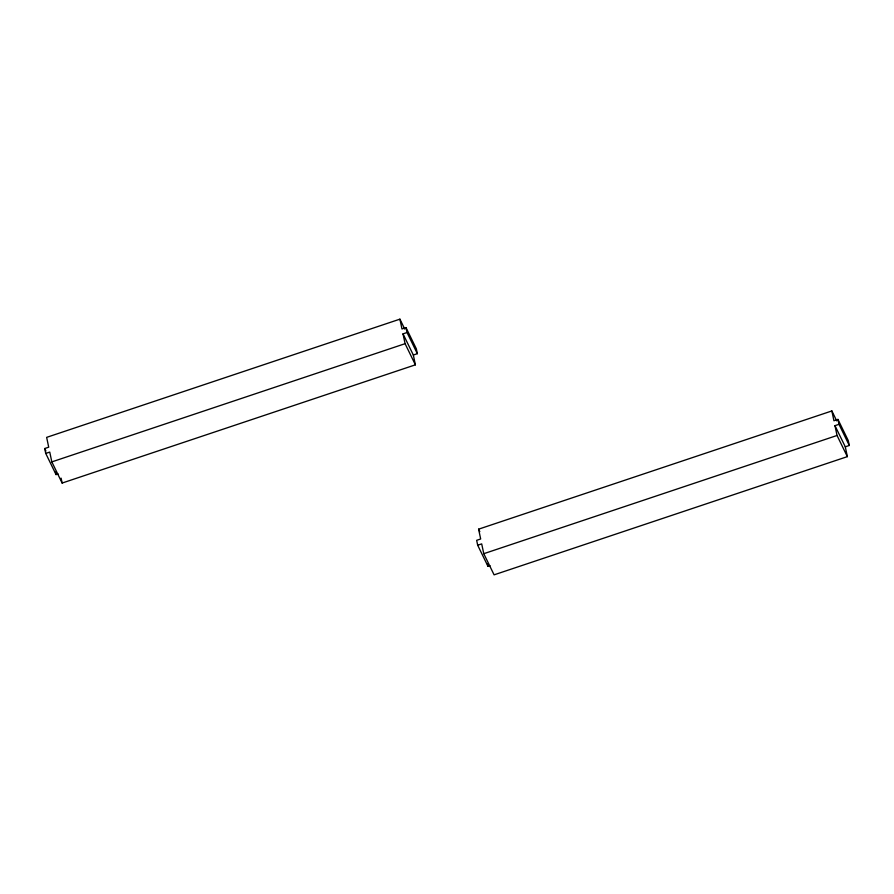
<?xml version="1.0" encoding="UTF-8"?>
<svg xmlns="http://www.w3.org/2000/svg" width="894" height="894" viewBox="0 0 894 894"><rect width="100%" height="100%" fill="white"/><g stroke="black" fill="none" stroke-linecap="round" stroke-linejoin="round"><path stroke-width="1.34" d="M404.77 329.104L399.909 319.158L46.644 437.367L48.712 447.179L44.7 448.531L45.739 453.437L56.054 474.591L58.054 473.909M417.342 353.678L407.027 332.523L403.015 333.875L413.33 355.019L417.342 353.678L416.313 348.772L405.999 327.617L401.976 328.97L399.909 319.158M45.739 453.437L49.751 452.085L51.818 461.896L62.133 483.051L415.397 364.83L413.33 355.019M51.818 461.896L405.083 343.687L415.397 364.83M490.013 565.712L488.001 566.383L477.687 545.228L476.658 540.322L480.67 538.981L478.603 529.17L831.867 410.949L836.717 420.895M849.3 445.469L838.985 424.315L834.974 425.667L845.288 446.821L849.3 445.469L848.261 440.563L837.946 419.409L833.934 420.761L831.867 410.949M477.687 545.228L481.698 543.887L483.777 553.699L494.091 574.842L847.356 456.633L845.288 446.821M483.777 553.699L837.041 435.479L847.356 456.633M478.603 529.17L479.81 531.651M44.7 448.531L45.918 451.012M837.946 419.409L838.985 424.315M834.974 425.667L837.041 435.479M487.487 563.924L488.001 566.383M405.999 327.617L407.027 332.523M403.015 333.875L405.083 343.687M61.105 478.145L62.133 483.051M55.529 472.133L56.054 474.591"/></g></svg>
